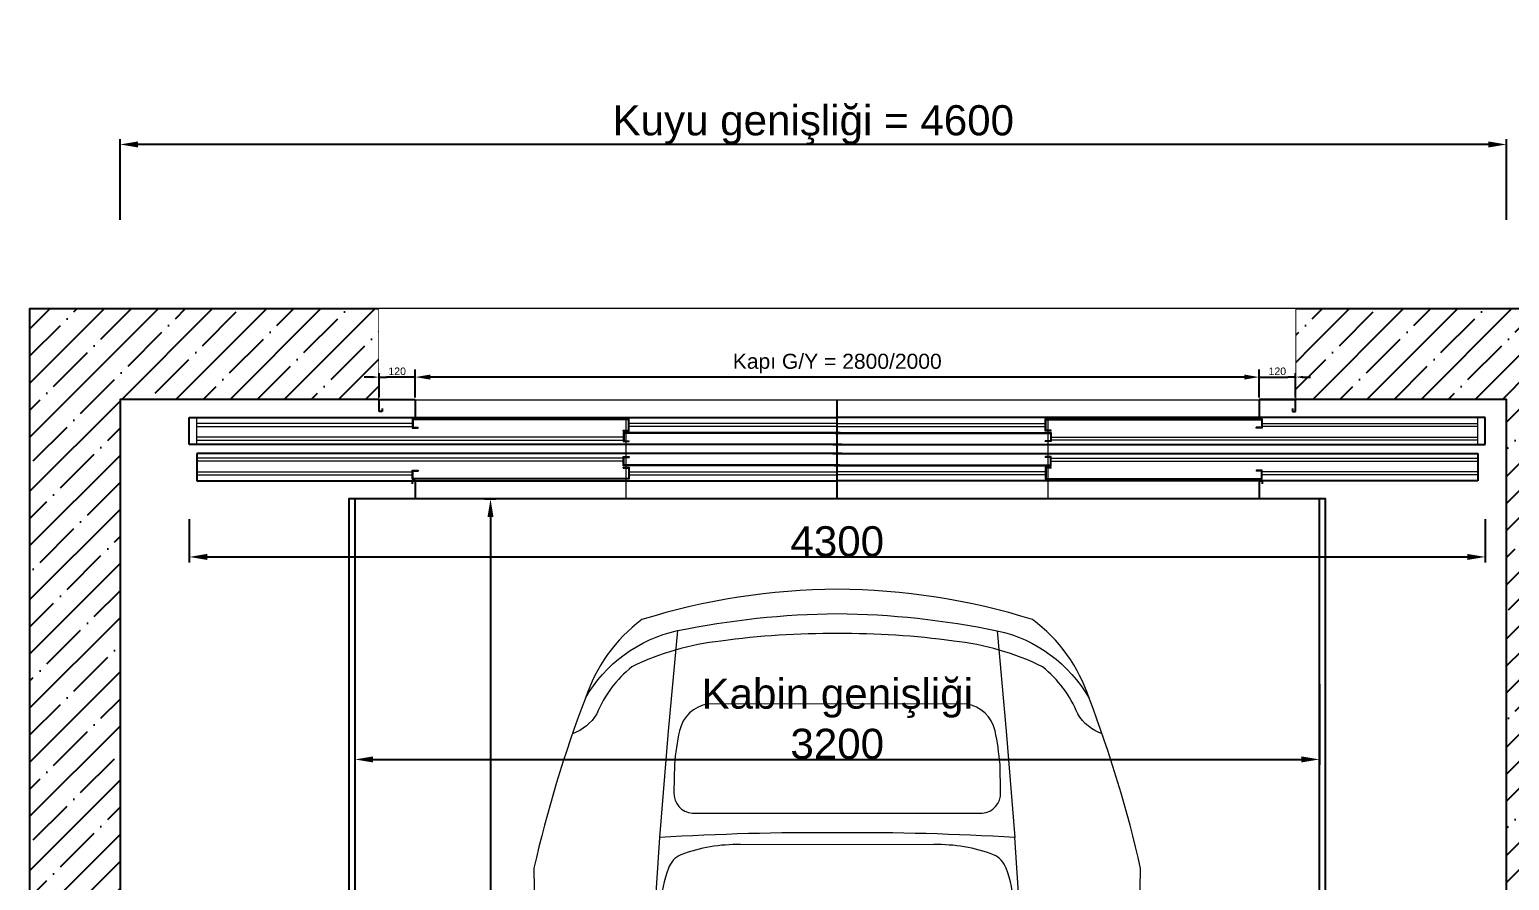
# Model space of a CAD drawing. Header units: millimetres. Extents: x 23871 to 31996, y -1102 to 6684.
# Drawn here: x 24369 to 29279, y 3862 to 6684 of the extents above; entities that cross this region are included whole.
import ezdxf

# ---------------------------------------------------------------- set-up
doc = ezdxf.new("R2010")
doc.units = ezdxf.units.MM
doc.set_wipeout_variables(frame=1)
doc.layers.add('TEFRİŞ', color=62, linetype='Continuous', lineweight=9)
doc.styles.get("Standard").update_dxf_attribs({"font": 'arial.ttf'})
doc.dimstyles.new('DimStyleALP', dxfattribs={"dimscale": 20, "dimtxt": 2.5, "dimasz": 2.5, "dimexe": 1.25, "dimexo": 0.625, "dimtad": 1, "dimdsep": 46, "dimtxsty": 'Standard', "dimcen": 2.5, "dimclrd": 60, "dimclre": 60, "dimadec": 0, "dimazin": 0, "dimtfac": 1, "dimtofl": 0, "dimtmove": 0, "dimatfit": 3, "dimfxl": 1, "dimarcsym": 0})
doc.dimstyles.new('DimStyleALPx0.5', dxfattribs={"dimscale": 10, "dimtxt": 2.5, "dimasz": 2.5, "dimexe": 1.25, "dimexo": 0.625, "dimtad": 1, "dimdsep": 46, "dimtxsty": 'Standard', "dimcen": 2.5, "dimclrd": 60, "dimclre": 60, "dimadec": 0, "dimazin": 0, "dimtfac": 1, "dimtofl": 0, "dimtmove": 0, "dimatfit": 3, "dimfxl": 1, "dimarcsym": 0})
doc.dimstyles.new('Ölçülendirme Büyük', dxfattribs={"dimscale": 100, "dimtxt": 1, "dimasz": 0.6, "dimexe": 0.18, "dimexo": 0.0625, "dimgap": 0, "dimtad": 1, "dimdec": 0, "dimrnd": 1, "dimzin": 0, "dimdsep": 46, "dimtxsty": 'Standard', "dimcen": 0.18, "dimclrd": 60, "dimclre": 60, "dimclrt": 256, "dimadec": 0, "dimazin": 0, "dimtfac": 1, "dimtdec": 0, "dimtix": 1, "dimtofl": 0, "dimtmove": 0, "dimatfit": 3, "dimfxlon": 1, "dimtolj": 1, "dimtzin": 0, "dimarcsym": 1})

# ---------------------------------------------------------------- blocks, each defined once
blk = doc.blocks.new('*D118')
at = {"color": 60, "linetype": 'ByBlock', "lineweight": -2, "transparency": 16777216}
for p, q in [((25648.7, 5470), (25648.7, 5556.5)), ((28448.7, 5470), (28448.7, 5556.5)), ((28398.7, 5531.5), (25698.7, 5531.5))]:
    blk.add_line(p, q, dxfattribs=at)
at = {"color": 60, "transparency": 16777216}
for points in [[(25698.7, 5539.9), (25698.7, 5523.2), (25648.7, 5531.5)], [(28398.7, 5539.9), (28398.7, 5523.2), (28448.7, 5531.5)]]:
    blk.add_solid(points, dxfattribs=at)
at = {"layer": 'DEFPOINTS', "color": 0, "transparency": 16777216}
for p in [(25648.7, 5531.5), (25648.7, 5457.5), (28448.7, 5457.5)]:
    blk.add_point(p, dxfattribs=at)
at = {"color": 0, "transparency": 16777216, "insert": (27048.7, 5576.4), "char_height": 50, "attachment_point": 5}
blk.add_mtext('Kapı G/Y = 2800/2000', dxfattribs=at)
blk = doc.blocks.new('*D119')
at = {"color": 60, "lineweight": -2, "transparency": 16777216}
for p, q in [((25503.7, 5531.5), (25478.7, 5531.5)), ((25673.7, 5531.5), (25698.7, 5531.5))]:
    blk.add_line(p, q, dxfattribs=at)
at = {"color": 60, "linetype": 'ByBlock', "lineweight": -2, "transparency": 16777216}
for p, q in [((25528.7, 5463.8), (25528.7, 5544)), ((25528.7, 5531.5), (25553.7, 5531.5)), ((25623.7, 5531.5), (25553.7, 5531.5)), ((25648.7, 5531.5), (25623.7, 5531.5)), ((25648.7, 5463.8), (25648.7, 5544))]:
    blk.add_line(p, q, dxfattribs=at)
at = {"color": 60, "transparency": 16777216}
for points in [[(25503.7, 5535.7), (25503.7, 5527.4), (25528.7, 5531.5)], [(25673.7, 5535.7), (25673.7, 5527.4), (25648.7, 5531.5)]]:
    blk.add_solid(points, dxfattribs=at)
at = {"layer": 'DEFPOINTS', "color": 0, "transparency": 16777216}
for p in [(25528.7, 5531.5), (25528.7, 5457.5), (25648.7, 5457.5)]:
    blk.add_point(p, dxfattribs=at)
at = {"color": 0, "transparency": 16777216, "insert": (25588.7, 5550.6), "char_height": 25, "attachment_point": 5}
blk.add_mtext('120', dxfattribs=at)
blk = doc.blocks.new('*D120')
at = {"color": 60, "lineweight": -2, "transparency": 16777216}
for p, q in [((28423.7, 5531.5), (28398.7, 5531.5)), ((28593.7, 5531.5), (28618.7, 5531.5))]:
    blk.add_line(p, q, dxfattribs=at)
at = {"color": 60, "linetype": 'ByBlock', "lineweight": -2, "transparency": 16777216}
for p, q in [((28448.7, 5463.8), (28448.7, 5544)), ((28448.7, 5531.5), (28473.7, 5531.5)), ((28473.7, 5531.5), (28543.7, 5531.5)), ((28568.7, 5531.5), (28543.7, 5531.5)), ((28568.7, 5463.8), (28568.7, 5544))]:
    blk.add_line(p, q, dxfattribs=at)
at = {"color": 60, "transparency": 16777216}
for points in [[(28423.7, 5535.7), (28423.7, 5527.4), (28448.7, 5531.5)], [(28593.7, 5535.7), (28593.7, 5527.4), (28568.7, 5531.5)]]:
    blk.add_solid(points, dxfattribs=at)
at = {"layer": 'DEFPOINTS', "color": 0, "transparency": 16777216}
for p in [(28568.7, 5531.5), (28448.7, 5457.5), (28568.7, 5457.5)]:
    blk.add_point(p, dxfattribs=at)
at = {"color": 0, "transparency": 16777216, "insert": (28508.7, 5550.6), "char_height": 25, "attachment_point": 5}
blk.add_mtext('120', dxfattribs=at)
blk = doc.blocks.new('*D121')
at = {"color": 60, "linetype": 'ByBlock', "lineweight": -2, "transparency": 16777216}
for p, q in [((24898.7, 5059.9), (24898.7, 4916.9)), ((29198.7, 5059.9), (29198.7, 4916.9)), ((24958.7, 4934.9), (29138.7, 4934.9))]:
    blk.add_line(p, q, dxfattribs=at)
at = {"color": 60, "linetype": 'ByBlock', "transparency": 16777216}
for points in [[(24958.7, 4944.9), (24958.7, 4924.9), (24898.7, 4934.9)], [(29138.7, 4944.9), (29138.7, 4924.9), (29198.7, 4934.9)]]:
    blk.add_solid(points, dxfattribs=at)
at = {"layer": 'DEFPOINTS', "color": 0, "linetype": 'ByBlock', "transparency": 16777216}
for p in [(24898.7, 5307.5), (29198.7, 5307.5), (29198.7, 4934.9)]:
    blk.add_point(p, dxfattribs=at)
at = {"linetype": 'ByBlock', "transparency": 16777216, "insert": (27048.7, 4986), "char_height": 100, "attachment_point": 5}
blk.add_mtext('\\A1;4300', dxfattribs=at)
blk = doc.blocks.new('A$C58742A6E')
at = {"layer": 'TEFRİŞ'}
for points in [[(-46.13, 322.12, 0.073985), (-101.33, 312.39, 0.153936), (-116.87, 289.77, 0.035069), (-130.48, 241.28), (-128.34, 184.15, 0.080758), (-126.91, 178.99, -0.111291), (-120.82, 150.53, 0.222022), (-123.39, 145.94, 0.155977), (-119.97, 132.54), (-118.62, 66.93, 0.115278), (-130.52, 70.31, 0.541385), (-132.78, 67.18, 0.273922), (-118.39, 55.81, -0.044974), (-117.67, 40.13, 0.105774), (-109.15, -78.46, 0.212201), (-84.69, -96.83, 0.055723), (-37.36, -102.29, 0.055723), (9.7, -94.88, 0.212201), (33.38, -75.51, 0.105774), (36.99, 43.33, -0.044974), (37.06, 59.02, 0.273922), (50.97, 70.98, 0.541385), (48.58, 74.01, 0.115278), (36.83, 70.15), (35.47, 135.75, 0.155977), (38.33, 149.28, 0.222022), (35.58, 153.76, -0.111291), (40.48, 182.45, 0.080758), (41.7, 187.66), (41.48, 244.83, 0.035069), (25.88, 292.72, 0.153936), (9.41, 314.68, 0.073985)], [(-44.82, 258.66), (-3.74, 259.5, 0.407574), (1.32, 265.55), (1.02, 273.45, 0.03281), (-0.6, 282.96, 0.311096), (-8.85, 290.37), (-45.46, 289.62), (-82.08, 288.86, 0.311096), (-90.01, 281.11, 0.03281), (-91.24, 271.54), (-91.21, 263.64, 0.407574), (-85.9, 257.81)], [(-43.32, 185.73), (1.89, 186.66, 0.388823), (7.04, 191.04), (5.75, 233.6, 0.078172), (3.36, 244.07, 0.196108), (-0.27, 247.81, 0.096829), (-17.24, 250.33), (-44.64, 249.76), (-72.04, 249.2, 0.096829), (-88.89, 245.98, 0.196108), (-92.36, 242.09, 0.078172), (-94.32, 231.54), (-93.85, 188.95, 0.388823), (-88.52, 184.79)], [(7.52, 52.53, 0.066931), (-48.88, 42.13, 1.115799), (-47.7, 39.54, -0.036962), (-9.61, 48.81, 0.02456)], [(-29.26, 40.29, -0.043566), (11.51, 52.49, -0.084927), (4.96, 49.61, 0.037508), (-27.98, 38.7, -1.353737)], [(26.66, 38.07, 0.383263), (23.85, 37.04, 0.054412), (22.23, 30.96, 0.109062), (22.51, 24.05, 0.400423), (27.46, 21.01, 0.320332), (31.21, 26.71, 0.05979), (30.66, 34.05, 0.197788)], [(11.89, -59.99, -0.318262), (28.72, -60.43, -0.336631), (32.26, -72.81, -0.107863), (24.32, -79.92, -0.176217), (14.13, -81.63, -0.204198), (9.42, -78.51, -0.234058), (7.78, -65.3, -0.162353)], [(-88.33, -62.06, 0.318262), (-105.12, -63.2, 0.336631), (-108.15, -75.72, 0.107863), (-99.92, -82.49, 0.176217), (-89.67, -83.78, 0.204198), (-85.09, -80.46, 0.234058), (-84, -67.2, 0.162353)], [(-87.56, -64.77, 0.163341), (-95.92, -61.5, 0.213722), (-104.23, -64.75, 0.243766), (-106.91, -73.47, 0.291481), (-102.81, -77.9, 0.158425), (-89.31, -77.12, 0.556548)], [(11.24, -62.73, -0.163341), (19.46, -59.12, -0.213722), (27.89, -62.02, -0.243766), (30.93, -70.62, -0.291481), (27.02, -75.21, -0.158425), (13.49, -74.99, -0.556548)]]:
    blk.add_lwpolyline(points, format="xyb", close=True, dxfattribs=at)
for points in [[(-116.87, 289.77, -0.211518), (-91.21, 309.46, -0.047818), (-45.99, 315.24, -0.047818), (-0.57, 311.33, -0.211518), (25.88, 292.72, -0.211518)], [(29.75, 282.76, -0.178742), (22.76, 288.21, 0.128631), (12.51, 301.34, 0.089194), (-12.84, 308.12, 0.036776), (-45.87, 309.57, 0.036776), (-78.82, 306.76, 0.089194), (-103.87, 298.94, 0.128631), (-113.57, 285.4, -0.178742), (-120.32, 279.66)], [(11.46, 169.37), (9.97, 202.73), (7.63, 229.99), (5.67, 252.83, 0.016855), (-44.71, 253.12, 0.016855), (-95.03, 250.75), (-96.05, 227.85), (-97.25, 200.52), (-97.36, 167.13)], [(-109.15, -78.46, 0.101535), (-83.71, -91.63, 0.52292), (-75.82, -85.15, 0.007101), (-102.29, 48.65, -0.204495), (-110.05, 66.06), (-110.55, 123.8), (-111.54, 158.75, -0.038718), (-107.07, 205.06, -0.010841), (-104.8, 216.55, -0.648), (-101.05, 217.33, -0.015753), (-98.04, 179.3, -0.014486), (-95.54, 105.66, -0.071916), (-98.07, 95.16), (-110.05, 66.06)], [(33.38, -75.51, -0.101535), (8.51, -89.73, -0.52292), (0.35, -83.57, -0.007101), (21.27, 51.21, 0.204495), (28.3, 68.92), (26.42, 126.63), (25.97, 161.59, 0.038718), (19.59, 207.68, 0.010841), (16.84, 219.06, 0.648), (13.07, 219.68, 0.015753), (11.62, 181.57, 0.014486), (12.17, 107.89, 0.071916), (15.14, 97.5), (28.3, 68.92)], [(6.88, 196.37, -0.278411), (-0.29, 192.12), (-43.43, 191.23), (-86.57, 190.34, -0.278411), (-93.91, 194.29)], [(25.97, 161.59, -0.192613), (35.55, 160.19, -0.192613)], [(-111.54, 158.75, 0.192613), (-121.06, 156.95, 0.192613)], [(-9.88, 45.37, 0.031083), (9.52, 50.32, 0.14503), (23.02, 59.55, 0.190771), (20.08, 74.64), (12.37, 90.81, 0.400838), (4.12, 95.25, -0.031829), (-41.36, 91.11, -0.031829), (-86.97, 93.37, 0.400838), (-95.03, 88.59), (-102.06, 72.11, 0.190771), (-104.38, 56.92, 0.14503), (-90.51, 48.25, 0.06672), (-48.09, 42.39)], [(36.99, 43.33, -0.242846), (31.84, 53.18, 0.066443), (29.97, 66.4, -0.284222), (28.3, 68.92, -0.284222)], [(-117.67, 40.13, 0.242846), (-112.94, 50.19, -0.066443), (-111.61, 63.48, 0.284222), (-110.05, 66.06, 0.284222)], [(-37.69, 42.56, 0.027717), (-19.88, 43.8, 0.14503)], [(19.5, 40.7, -0.070312), (-40.1, 30.14, -0.070312), (-100.08, 38.23)], [(0.35, -83.57, -0.051873), (-37.65, -88.68, -0.051873), (-75.82, -85.15)]]:
    blk.add_lwpolyline(points, format="xyb", dxfattribs=at)
for points in [[(-0.57, 311.33), (2.59, 282.93), (5.67, 252.83)], [(-91.21, 309.46), (-93.2, 280.96), (-95.03, 250.75)], [(11.83, 169.73), (25.98, 160.6)], [(-97.75, 167.46), (-111.52, 157.76)], [(-95.54, 105.66), (-110.31, 95.68)], [(12.17, 107.89), (27.34, 98.53)], [(-65.4, 31.46), (-64.19, -27.16), (-67.48, 31.7)], [(-14.88, 32.51), (-13.67, -26.12), (-12.81, 32.83)]]:
    blk.add_lwpolyline(points, dxfattribs=at)
blk.add_circle((-37.76, -74.79), 2.66, dxfattribs=at)
for centre, radius, start, end in [((91.23, 144.43), 56.43, 170.485, 175.2841), ((-176.04, 138.91), 56.43, 7.0833, 11.8825), ((39.54, 145.15), 6, 139.226, 219.277), ((30.1, 145.28), 6.19, 320.6592, 37.8438), ((-115, 142.28), 6.19, 144.5237, 221.7082), ((-124.42, 141.76), 6, 323.0905, 43.1415), ((91.23, 144.43), 56.43, 183.1224, 188.8495), ((-176.04, 138.91), 56.43, 353.518, 359.2451), ((66.38, 65.19), 29.97, 170.4818, 191.8857), ((-147.94, 60.76), 29.97, 350.4818, 11.8857)]:
    blk.add_arc(centre, radius, start, end, dxfattribs=at)
blk = doc.blocks.new('*D126')
at = {"color": 60, "linetype": 'ByBlock', "lineweight": -2, "transparency": 16777216}
for p, q in [((29836.2, 5457.5), (30104.2, 5457.5)), ((30086.2, 5397.5), (30086.2, -742.5)), ((29836.2, -802.5), (30104.2, -802.5))]:
    blk.add_line(p, q, dxfattribs=at)
at = {"color": 60, "transparency": 16777216}
for points in [[(30076.2, 5397.5), (30096.2, 5397.5), (30086.2, 5457.5)], [(30076.2, -742.5), (30096.2, -742.5), (30086.2, -802.5)]]:
    blk.add_solid(points, dxfattribs=at)
at = {"layer": 'DEFPOINTS', "color": 0, "transparency": 16777216}
for p in [(29269.2, 5457.5), (29269.2, -802.5), (30086.2, -802.5)]:
    blk.add_point(p, dxfattribs=at)
at = {"transparency": 16777216, "insert": (29951.8, 2327.5), "char_height": 100, "attachment_point": 5, "rotation": 90}
blk.add_mtext('\\A1;Kabin derinliği\\P6260', dxfattribs=at)
blk = doc.blocks.new('*D127')
at = {"color": 60, "linetype": 'ByBlock', "lineweight": -2, "transparency": 16777216}
for p, q in [((24669.2, 6053.1), (24669.2, 6321.1)), ((29209.2, 6303.1), (24729.2, 6303.1)), ((29269.2, 6053.1), (29269.2, 6321.1))]:
    blk.add_line(p, q, dxfattribs=at)
at = {"color": 60, "transparency": 16777216}
for points in [[(24729.2, 6313.1), (24729.2, 6293.1), (24669.2, 6303.1)], [(29209.2, 6313.1), (29209.2, 6293.1), (29269.2, 6303.1)]]:
    blk.add_solid(points, dxfattribs=at)
at = {"layer": 'DEFPOINTS', "color": 0, "transparency": 16777216}
for p in [(24669.2, 6303.1), (24669.2, 5457.5), (29269.2, 5457.5)]:
    blk.add_point(p, dxfattribs=at)
at = {"transparency": 16777216, "insert": (26969.2, 6368), "char_height": 100, "attachment_point": 5}
blk.add_mtext('\\A1;Kuyu genişliği = 4600', dxfattribs=at)
blk = doc.blocks.new('*D128')
at = {"color": 60, "linetype": 'ByBlock', "lineweight": -2, "transparency": 16777216}
for p, q in [((25448.7, 4513.2), (25448.7, 4245.2)), ((28648.7, 4513.2), (28648.7, 4245.2)), ((25508.7, 4263.2), (28588.7, 4263.2))]:
    blk.add_line(p, q, dxfattribs=at)
at = {"color": 60, "transparency": 16777216}
for points in [[(25508.7, 4273.2), (25508.7, 4253.2), (25448.7, 4263.2)], [(28588.7, 4273.2), (28588.7, 4253.2), (28648.7, 4263.2)]]:
    blk.add_solid(points, dxfattribs=at)
at = {"layer": 'DEFPOINTS', "color": 0, "transparency": 16777216}
for p in [(25448.7, 4607.8), (28648.7, 4607.8), (28648.7, 4263.2)]:
    blk.add_point(p, dxfattribs=at)
at = {"transparency": 16777216, "insert": (27048.7, 4397.6), "char_height": 100, "attachment_point": 5}
blk.add_mtext('\\A1;Kabin genişliği\\P3200', dxfattribs=at)
blk = doc.blocks.new('*D129')
at = {"color": 60, "linetype": 'ByBlock', "lineweight": -2, "transparency": 16777216}
for p, q in [((25878.4, 5127.5), (25916.3, 5127.5)), ((25898.3, 5067.5), (25898.3, -412.5)), ((25878.4, -472.5), (25916.3, -472.5))]:
    blk.add_line(p, q, dxfattribs=at)
at = {"color": 60, "transparency": 16777216}
for points in [[(25888.3, 5067.5), (25908.3, 5067.5), (25898.3, 5127.5)], [(25888.3, -412.5), (25908.3, -412.5), (25898.3, -472.5)]]:
    blk.add_solid(points, dxfattribs=at)
at = {"layer": 'DEFPOINTS', "color": 0, "transparency": 16777216}
for p in [(25872.1, 5127.5), (25872.1, -472.5), (25898.3, -472.5)]:
    blk.add_point(p, dxfattribs=at)
at = {"transparency": 16777216, "insert": (25763.9, 2327.5), "char_height": 100, "attachment_point": 5, "rotation": 90}
blk.add_mtext('\\A1;Kabin derinliği\\P5600', dxfattribs=at)

msp = doc.modelspace()

# ---------------------------------------------------------------- hatches: boundary and pattern name
at = {"linetype": 'ByBlock', "true_color": 0x636466}
h = msp.add_hatch(dxfattribs=at)
h.set_pattern_fill('ANSI35', color=251, scale=20)
h.paths.add_polyline_path([(24369.216, -1102.461), (29569.216, -1102.461), (29569.216, 5757.539), (24369.216, 5757.539)])
h.paths.add_polyline_path([(24669.216, -802.461), (29269.216, -802.461), (29269.216, 5457.539), (24669.216, 5457.539)], flags=16)

# ---------------------------------------------------------------- linework, layer by layer
at = {"color": 7, "linetype": 'Continuous'}
for p, q in [((25538.717, 5417.539), (25528.717, 5417.539)), ((25538.717, 5427.539), (25538.717, 5417.539)), ((28558.717, 5427.539), (28558.717, 5417.539)), ((28558.717, 5417.539), (28568.717, 5417.539)), ((24898.717, 5397.539), (27048.717, 5397.539)), ((24898.717, 5307.539), (24898.717, 5397.539)), ((29198.717, 5397.539), (27048.717, 5397.539)), ((29198.717, 5307.539), (29198.717, 5397.539)), ((27063.717, 5307.539), (24898.717, 5307.539)), ((27033.717, 5307.539), (29198.717, 5307.539)), ((27063.717, 5277.539), (24923.717, 5277.539)), ((24923.717, 5277.539), (24923.717, 5187.539)), ((27033.717, 5277.539), (29173.717, 5277.539)), ((29173.717, 5277.539), (29173.717, 5187.539)), ((24923.717, 5187.539), (27048.717, 5187.539)), ((25648.717, 5187.539), (25638.717, 5187.539)), ((25638.717, 5187.539), (25638.717, 5177.539)), ((25648.717, 5187.539), (25648.717, 5127.539)), ((29173.717, 5187.539), (27048.717, 5187.539)), ((28448.717, 5187.539), (28448.717, 5127.539)), ((28448.717, 5187.539), (28458.717, 5187.539)), ((28458.717, 5187.539), (28458.717, 5177.539))]:
    msp.add_line(p, q, dxfattribs=at)
at = {"color": 251, "linetype": 'Continuous', "lineweight": 5, "true_color": 0x636466}
for p, q in [((24923.717, 5307.539), (24923.717, 5397.539)), ((25638.717, 5377.539), (24923.717, 5377.539)), ((24923.717, 5367.539), (25638.717, 5367.539)), ((26348.717, 5127.539), (26348.717, 5397.539)), ((27048.717, 5377.539), (26358.717, 5377.539)), ((27048.717, 5367.539), (26358.717, 5367.539)), ((27048.717, 5377.539), (27738.717, 5377.539)), ((27048.717, 5367.539), (27738.717, 5367.539)), ((27748.717, 5127.539), (27748.717, 5397.539)), ((28458.717, 5377.539), (29173.717, 5377.539)), ((29173.717, 5367.539), (28458.717, 5367.539)), ((29173.717, 5307.539), (29173.717, 5397.539)), ((26338.717, 5332.539), (24923.717, 5332.539)), ((24923.717, 5322.539), (26338.717, 5322.539)), ((27758.717, 5332.539), (29173.717, 5332.539)), ((29173.717, 5322.539), (27758.717, 5322.539)), ((26338.717, 5262.539), (24923.717, 5262.539)), ((27758.717, 5262.539), (29173.717, 5262.539)), ((26338.717, 5252.539), (24923.717, 5252.539)), ((24923.717, 5217.539), (25638.717, 5217.539)), ((24923.717, 5207.539), (25638.717, 5207.539)), ((26358.717, 5217.539), (27048.717, 5217.539)), ((26358.717, 5207.539), (27048.717, 5207.539)), ((27738.717, 5217.539), (27048.717, 5217.539)), ((27738.717, 5207.539), (27048.717, 5207.539)), ((27758.717, 5252.539), (29173.717, 5252.539)), ((29173.717, 5217.539), (28458.717, 5217.539)), ((29173.717, 5207.539), (28458.717, 5207.539))]:
    msp.add_line(p, q, dxfattribs=at)
at = {"color": 3, "linetype": 'Continuous', "lineweight": 20}
for p, q in [((26358.717, 5392.539), (25638.717, 5392.539)), ((25638.717, 5392.539), (25638.717, 5362.539)), ((25638.717, 5362.539), (25658.717, 5362.539)), ((26355.717, 5389.539), (25641.717, 5389.539)), ((25641.717, 5389.539), (25641.717, 5365.539)), ((25641.717, 5365.539), (25658.717, 5365.539)), ((25658.717, 5362.539), (25658.717, 5365.539)), ((26338.717, 5355.539), (26355.717, 5355.539)), ((26338.717, 5352.539), (26338.717, 5355.539)), ((26338.717, 5352.539), (26358.717, 5352.539)), ((26355.717, 5355.539), (26355.717, 5389.539)), ((26358.717, 5352.539), (26358.717, 5392.539)), ((27738.717, 5352.539), (27738.717, 5392.539)), ((27738.717, 5392.539), (28458.717, 5392.539)), ((27758.717, 5352.539), (27738.717, 5352.539)), ((27741.717, 5355.539), (27741.717, 5389.539)), ((27741.717, 5389.539), (28455.717, 5389.539)), ((27758.717, 5355.539), (27741.717, 5355.539)), ((27758.717, 5352.539), (27758.717, 5355.539)), ((28455.717, 5365.539), (28438.717, 5365.539)), ((28438.717, 5362.539), (28438.717, 5365.539)), ((28458.717, 5362.539), (28438.717, 5362.539)), ((28455.717, 5389.539), (28455.717, 5365.539)), ((28458.717, 5392.539), (28458.717, 5362.539)), ((27058.717, 5347.539), (26338.717, 5347.539)), ((26338.717, 5347.539), (26338.717, 5317.539)), ((26338.717, 5317.539), (26358.717, 5317.539)), ((27055.717, 5344.539), (26341.717, 5344.539)), ((26341.717, 5344.539), (26341.717, 5320.539)), ((26341.717, 5320.539), (26358.717, 5320.539)), ((26358.717, 5317.539), (26358.717, 5320.539)), ((27038.717, 5347.539), (27758.717, 5347.539)), ((27041.717, 5344.539), (27755.717, 5344.539)), ((27755.717, 5320.539), (27738.717, 5320.539)), ((27738.717, 5317.539), (27738.717, 5320.539)), ((27758.717, 5317.539), (27738.717, 5317.539)), ((27755.717, 5344.539), (27755.717, 5320.539)), ((27758.717, 5347.539), (27758.717, 5317.539)), ((26338.717, 5237.539), (26338.717, 5267.539)), ((26338.717, 5267.539), (26358.717, 5267.539)), ((26341.717, 5240.539), (26341.717, 5264.539)), ((26341.717, 5264.539), (26358.717, 5264.539)), ((26358.717, 5267.539), (26358.717, 5264.539)), ((27758.717, 5267.539), (27738.717, 5267.539)), ((27738.717, 5267.539), (27738.717, 5264.539)), ((27755.717, 5264.539), (27738.717, 5264.539)), ((27755.717, 5240.539), (27755.717, 5264.539)), ((27758.717, 5237.539), (27758.717, 5267.539)), ((25638.717, 5192.539), (25638.717, 5222.539)), ((25638.717, 5222.539), (25658.717, 5222.539)), ((25641.717, 5195.539), (25641.717, 5219.539)), ((25641.717, 5219.539), (25658.717, 5219.539)), ((25658.717, 5222.539), (25658.717, 5219.539)), ((27058.717, 5237.539), (26338.717, 5237.539)), ((26338.717, 5232.539), (26358.717, 5232.539)), ((26338.717, 5229.539), (26338.717, 5232.539)), ((26338.717, 5229.539), (26355.717, 5229.539)), ((27055.717, 5240.539), (26341.717, 5240.539)), ((26355.717, 5229.539), (26355.717, 5195.539)), ((26358.717, 5232.539), (26358.717, 5192.539)), ((27038.717, 5237.539), (27758.717, 5237.539)), ((27041.717, 5240.539), (27755.717, 5240.539)), ((27758.717, 5232.539), (27738.717, 5232.539)), ((27738.717, 5232.539), (27738.717, 5192.539)), ((27758.717, 5229.539), (27741.717, 5229.539)), ((27741.717, 5229.539), (27741.717, 5195.539)), ((27758.717, 5229.539), (27758.717, 5232.539)), ((28458.717, 5222.539), (28438.717, 5222.539)), ((28438.717, 5222.539), (28438.717, 5219.539)), ((28455.717, 5219.539), (28438.717, 5219.539)), ((28455.717, 5195.539), (28455.717, 5219.539)), ((28458.717, 5192.539), (28458.717, 5222.539)), ((26358.717, 5192.539), (25638.717, 5192.539)), ((26355.717, 5195.539), (25641.717, 5195.539)), ((27738.717, 5192.539), (28458.717, 5192.539)), ((27741.717, 5195.539), (28455.717, 5195.539))]:
    msp.add_line(p, q, dxfattribs=at)
for points in [[(24369.216, -1102.461), (29569.216, -1102.461), (29569.216, 5757.539), (24369.216, 5757.539)], [(25528.717, 5457.539), (28568.717, 5457.539), (28568.717, 5757.539), (25528.717, 5757.539)], [(25528.717, 5457.539), (28568.717, 5457.539), (28568.717, 5757.539), (25528.717, 5757.539)], [(24669.216, -802.461), (29269.216, -802.461), (29269.216, 5457.539), (24669.216, 5457.539)], [(28668.717, -472.461), (28668.717, 5127.539), (25428.717, 5127.539), (25428.717, -472.461)], [(28648.717, -472.461), (28648.717, 5127.539), (25448.717, 5127.539), (25448.717, -472.461)]]:
    msp.add_lwpolyline(points, close=True)

# ---------------------------------------------------------------- block references
at = {"layer": 'TEFRİŞ', "color": 1, "xscale": 11.7045, "yscale": 11.7045, "zscale": 11.7045, "rotation": 358.8162554312588}
msp.add_blockref('A$C58742A6E', (27510.689, 1046.991), dxfattribs=at)

# ---------------------------------------------------------------- dimensions: what is measured, and where the dimension line sits
for base, p1, p2, picture, middle in [((30086.164, -802.461), (29269.216, 5457.539), (29269.216, -802.461), '*D126', (29951.773, 2327.539)), ((25898.282, -472.461), (25872.128, 5127.539), (25872.128, -472.461), '*D129', (25763.891, 2327.539))]:
    dim = msp.add_linear_dim(base=base, p1=p1, p2=p2, angle=90, text='Kabin derinliği\\P<>', dimstyle='Ölçülendirme Büyük')
    dim.commit()
    dim.dimension.update_dxf_attribs({"geometry": picture, "text_midpoint": middle})
at = {"linetype": 'ByBlock'}
dim = msp.add_linear_dim(base=(29198.717, 4934.929), p1=(24898.717, 5307.539), p2=(29198.717, 5307.539), dimstyle='Ölçülendirme Büyük', override={"dimfxl": 1.25}, dxfattribs=at)
dim.commit()
dim.dimension.update_dxf_attribs({"geometry": '*D121', "text_midpoint": (27048.717, 4986.021)})
dim = msp.add_linear_dim(base=(28648.717, 4263.208), p1=(25448.717, 4607.843), p2=(28648.717, 4607.843), text='Kabin genişliği\\P<>', dimstyle='Ölçülendirme Büyük')
dim.commit()
dim.dimension.update_dxf_attribs({"geometry": '*D128', "text_midpoint": (27048.717, 4263.208), "dimtype": 160})

# ---------------------------------------------------------------- next in the draw order: wipeouts: each hides what was drawn before it
msp.add_wipeout([(25528.717, 5457.539), (28568.717, 5457.539), (28568.717, 5757.539), (25528.717, 5757.539)])

# ---------------------------------------------------------------- next in the draw order: linework, layer by layer
at = {"color": 7, "linetype": 'Continuous'}
for p, q in [((25528.717, 5417.539), (25528.717, 5457.539)), ((25528.717, 5457.539), (25648.717, 5457.539)), ((25648.717, 5457.539), (25648.717, 5397.539)), ((28568.717, 5457.539), (28448.717, 5457.539)), ((28448.717, 5457.539), (28448.717, 5397.539)), ((28568.717, 5417.539), (28568.717, 5457.539))]:
    msp.add_line(p, q, dxfattribs=at)
msp.add_line((27048.717, 5127.539), (27048.717, 5457.539))

# ---------------------------------------------------------------- next in the draw order: dimensions: what is measured, and where the dimension line sits
for base, p1, p2, text, dimstyle, picture, middle in [((24669.216, 6303.087), (29269.216, 5457.539), (24669.216, 5457.539), 'Kuyu genişliği = <>', 'Ölçülendirme Büyük', '*D127', (26969.216, 6367.992)), ((25648.717, 5531.539), (28448.717, 5457.539), (25648.717, 5457.539), 'Kapı G/Y = <>/2000', 'DimStyleALP', '*D118', (27048.717, 5576.406))]:
    dim = msp.add_linear_dim(base=base, p1=p1, p2=p2, text=text, dimstyle=dimstyle)
    dim.commit()
    dim.dimension.update_dxf_attribs({"geometry": picture, "text_midpoint": middle})
dim = msp.add_linear_dim(base=(25528.717, 5531.539), p1=(25648.717, 5457.539), p2=(25528.717, 5457.539), dimstyle='DimStyleALPx0.5')
dim.commit()
dim.dimension.update_dxf_attribs({"geometry": '*D119', "text_midpoint": (25588.717, 5550.553)})
dim = msp.add_linear_dim(base=(28568.717, 5531.539), p1=(28448.717, 5457.539), p2=(28568.717, 5457.539), angle=180, dimstyle='DimStyleALPx0.5')
dim.commit()
dim.dimension.update_dxf_attribs({"geometry": '*D120', "text_midpoint": (28508.717, 5550.553)})

doc.saveas('drawing.dxf')
